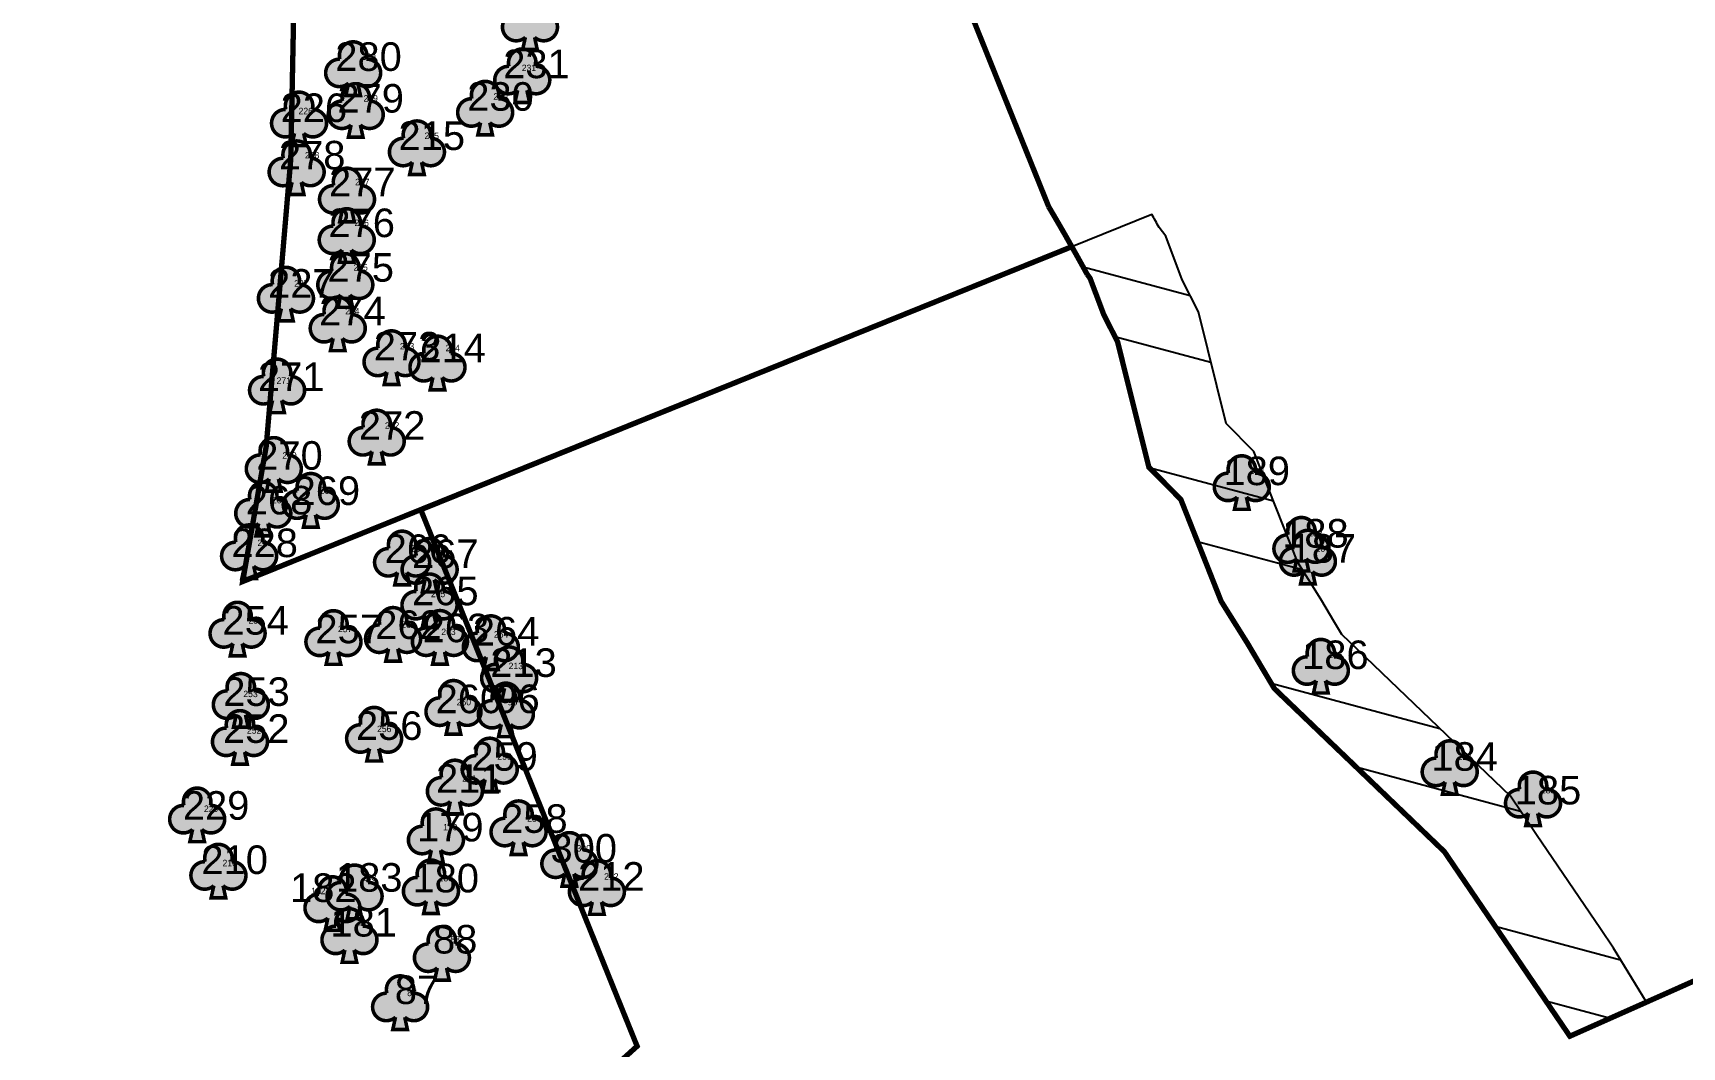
# Model space of a CAD drawing. Extents: x 218895 to 219285, y 629476 to 629827.
# Drawn here: x 219056 to 219171.5, y 629677.9 to 629748.9 of the extents above; entities that cross this region are included whole.
import ezdxf
from ezdxf.enums import TextEntityAlignment as Align

# ---------------------------------------------------------------- set-up
doc = ezdxf.new("R2010")
doc.units = 0
doc.header["$MEASUREMENT"] = 0
doc.linetypes.add('KB', pattern=[11, 7, -1.5, 1, -1.5])
for name, color, linetype in [('HEB_ENTITY', 130, 'Continuous'), ('LIKB', 242, 'KB'), ('PSPECIAL', 7, 'Continuous'), ('stxt', 7, 'Continuous'), ('Symbols', 7, 'Continuous')]:
    doc.layers.add(name, color=color, linetype=linetype)
doc.styles.add('MAVAT_ADP_STYLE', font='arial.ttf')
doc.styles.add('mvt-hebtxt', font='hebtxt')

# ---------------------------------------------------------------- blocks, each defined once
blk = doc.blocks.new('tshimur')
at = {"layer": 'Symbols'}
h = blk.add_hatch(color=22, dxfattribs=at)
edge = h.paths.add_edge_path()
edge.add_arc((-0.15, 3.89), 3.85, 344.6954, 555.3046)
edge.add_arc((-4.02, -0.97), 3.85, 87.7545, 311.9945)
edge.add_line((-1.44, -3.83), (-2.2, -7.26))
edge.add_line((-2.2, -7.26), (1.89, -7.26))
edge.add_line((1.89, -7.26), (1.14, -3.83))
edge.add_arc((3.71, -0.97), 3.85, 228.0055, 452.2455)
at = {"layer": 'Symbols', "const_width": 1}
blk.add_lwpolyline([(3.56, 2.88, 1.310423), (-3.87, 2.88, 1.485915), (-1.44, -3.83), (-2.2, -7.26), (1.89, -7.26), (1.14, -3.83, 1.485915)], format="xyb", close=True, dxfattribs=at)
blk = doc.blocks.new('takira')
at = {"layer": 'Symbols'}
h = blk.add_hatch(color=50, dxfattribs=at)
edge = h.paths.add_edge_path()
edge.add_arc((-0.15, 3.18), 3.85, 344.6954, 555.3046)
edge.add_arc((-4.02, -1.68), 3.85, 87.7545, 311.9945)
edge.add_line((-1.44, -4.54), (-2.2, -7.98))
edge.add_line((-2.2, -7.98), (1.89, -7.98))
edge.add_line((1.89, -7.98), (1.14, -4.54))
edge.add_arc((3.71, -1.68), 3.85, 228.0055, 452.2455)
at = {"layer": 'Symbols', "const_width": 1}
blk.add_lwpolyline([(3.56, 2.16, 1.310423), (-3.87, 2.16, 1.485915), (-1.44, -4.54), (-2.2, -7.98), (1.89, -7.98), (1.14, -4.54, 1.485915)], format="xyb", close=True, dxfattribs=at)
blk = doc.blocks.new('thaataka')
at = {"layer": 'Symbols'}
h = blk.add_hatch(color=40, dxfattribs=at)
edge = h.paths.add_edge_path()
edge.add_arc((-0.15, 3.33), 3.85, 344.6954, 555.3046)
edge.add_arc((-4.02, -1.53), 3.85, 87.7545, 311.9945)
edge.add_line((-1.44, -4.39), (-2.2, -7.83))
edge.add_line((-2.2, -7.83), (1.89, -7.83))
edge.add_line((1.89, -7.83), (1.14, -4.39))
edge.add_arc((3.71, -1.53), 3.85, 228.0055, 452.2455)
at = {"layer": 'Symbols', "const_width": 1}
blk.add_lwpolyline([(3.56, 2.31, 1.310423), (-3.87, 2.31, 1.485915), (-1.44, -4.39), (-2.2, -7.83), (1.89, -7.83), (1.14, -4.39, 1.485915)], format="xyb", close=True, dxfattribs=at)
blk = doc.blocks.new('txt1')
at = {"layer": 'stxt', "style": 'mvt-hebtxt'}
blk.add_attdef('333', text='', height=4.5, dxfattribs=at).set_placement((0, 0), align=Align.MIDDLE)
blk = doc.blocks.new('HEB_ENTITY')
at = {"style": 'MAVAT_ADP_STYLE'}
for tag in ['BLKNAME', 'PROMPT', 'BLKNUM', 'HEIGHT', 'XBASE', 'YBASE', 'WIDTH', 'TAG', 'VAL']:
    blk.add_attdef(tag, text='', height=2, dxfattribs=at).set_placement((0, 0), align=Align.MIDDLE_CENTER)

msp = doc.modelspace()

# ---------------------------------------------------------------- hatches: boundary and pattern name
at = {"layer": 'PSPECIAL'}
h = msp.add_hatch(dxfattribs=at)
h.set_pattern_fill('AMK-ANSI32', color=256, scale=33, angle=120, pattern_type=2)
h.set_pattern_definition([(165, (-252.96, 467.684), (-3.20288568, -11.9533321), []), (165, (-255.876, 472.737), (-3.20288568, -11.9533321), [])])
h.paths.add_polyline_path([(219141.51, 629719.57), (219139.57, 629721.53), (219137.62, 629729.36), (219136.48, 629731.61), (219135.33, 629734.66), (219134.87, 629735.26, 0.001749), (219134.36, 629736.18), (219128.75, 629733.92, -0.003843), (219129.83, 629731.98), (219130.03, 629731.71), (219130.98, 629729.19), (219131.96, 629727.25), (219134.15, 629718.48), (219136.39, 629716.22), (219139.22, 629709.08), (219141.07, 629706.13), (219142.03, 629704.51), (219142.94, 629702.98), (219154.86, 629691.55), (219163.65, 629678.63), (219169.03, 629681.02), (219166.71, 629684.79), (219165.79, 629686.15), (219161.31, 629692.73), (219161.32, 629692.74), (219161.13, 629693.02), (219159.48, 629695.45), (219147.68, 629706.75), (219147.19, 629707.57), (219146.19, 629709.24), (219144.6, 629711.8)])

# ---------------------------------------------------------------- linework, layer by layer
at = {"layer": 'LIKB', "const_width": 0.375, "flags": 128}
for points in [[(219120.96, 629752.02), (219110.17, 629767.08), (219076.58, 629806.86), (219074.84, 629808.91), (219072.33, 629808.2), (219072.75, 629793.96), (219073.2, 629782.1), (219073.36, 629774.84), (219074.42, 629760.02), (219074.02, 629740.05), (219072.3, 629719.94), (219071.08, 629712.93), (219070.65, 629710.47), (219128.75, 629733.92, 0.005626), (219127.13, 629736.72)], [(219181.44, 629666.27), (219175.91, 629679.97), (219175.16, 629681.82), (219174.45, 629683.43), (219173.5, 629683.01), (219169.03, 629681.02), (219163.65, 629678.63), (219154.86, 629691.55), (219142.94, 629702.98), (219142.03, 629704.51), (219141.07, 629706.13), (219139.22, 629709.08), (219136.39, 629716.22), (219134.15, 629718.48), (219131.96, 629727.25), (219130.98, 629729.19), (219130.03, 629731.71), (219129.83, 629731.98, 0.003843), (219128.75, 629733.92), (219083.13, 629715.5), (219085.84, 629708.79), (219096.82, 629681.56), (219098.29, 629677.93), (219095.14, 629675.09), (219062.13, 629641.9), (219056.18, 629636.52), (219071.05, 629599.35), (219078.17, 629602.07), (219100.71, 629611.09), (219123.08, 629620.04), (219145.36, 629628.95), (219148.06, 629630.03), (219148.15, 629630.07), (219173.43, 629640.18), (219179.09, 629642.45), (219189.38, 629646.6), (219189.3, 629646.79), (219188.88, 629647.83)]]:
    msp.add_lwpolyline(points, format="xyb", close=True, dxfattribs=at)
at = {"layer": 'PSPECIAL'}
msp.add_lwpolyline([(219139.57, 629721.53), (219137.62, 629729.36), (219136.48, 629731.61), (219135.33, 629734.66), (219134.87, 629735.26, 0.001749), (219134.36, 629736.18), (219128.75, 629733.92, -0.003843), (219129.83, 629731.98), (219130.03, 629731.71), (219130.98, 629729.19), (219131.96, 629727.25), (219134.15, 629718.48), (219136.39, 629716.22), (219139.22, 629709.08), (219141.07, 629706.13), (219142.03, 629704.51), (219142.94, 629702.98), (219154.86, 629691.55), (219163.65, 629678.63), (219169.03, 629681.02), (219166.71, 629684.79), (219165.79, 629686.15), (219161.31, 629692.73), (219161.32, 629692.74), (219161.13, 629693.02), (219159.48, 629695.45), (219147.68, 629706.75), (219147.19, 629707.57), (219146.19, 629709.24), (219144.6, 629711.8), (219141.51, 629719.57), (219139.57, 629721.53)], format="xyb", close=True, dxfattribs=at)

# ---------------------------------------------------------------- block references
at = {"layer": 'HEB_ENTITY'}
ref = msp.add_blockref('HEB_ENTITY', (219079.47, 629747.23), dxfattribs=dict(at, xscale=0.1, yscale=0.1, zscale=0.1))
ref.add_attrib('VAL', '280', dxfattribs={"layer": '0', "height": 2, "style": 'MAVAT_ADP_STYLE'}).set_placement((219079.47, 629747.23), align=Align.MIDDLE_CENTER)
ref = msp.add_blockref('HEB_ENTITY', (219091.24, 629746.72), dxfattribs=dict(at, xscale=0.1, yscale=0.1, zscale=0.1))
ref.add_attrib('VAL', '231', dxfattribs={"layer": '0', "height": 2, "style": 'MAVAT_ADP_STYLE'}).set_placement((219091.24, 629746.72), align=Align.MIDDLE_CENTER)
ref = msp.add_blockref('HEB_ENTITY', (219075.64, 629743.65), dxfattribs=dict(at, xscale=0.1, yscale=0.1, zscale=0.1))
ref.add_attrib('VAL', '226', dxfattribs={"layer": '0', "height": 2, "style": 'MAVAT_ADP_STYLE'}).set_placement((219075.64, 629743.65), align=Align.MIDDLE_CENTER)
ref = msp.add_blockref('HEB_ENTITY', (219079.62, 629744.31), dxfattribs=dict(at, xscale=0.1, yscale=0.1, zscale=0.1))
ref.add_attrib('VAL', '279', dxfattribs={"layer": '0', "height": 2, "style": 'MAVAT_ADP_STYLE'}).set_placement((219079.62, 629744.31), align=Align.MIDDLE_CENTER)
ref = msp.add_blockref('HEB_ENTITY', (219088.72, 629744.44), dxfattribs=dict(at, xscale=0.1, yscale=0.1, zscale=0.1))
ref.add_attrib('VAL', '230', dxfattribs={"layer": '0', "height": 2, "style": 'MAVAT_ADP_STYLE'}).set_placement((219088.72, 629744.44), align=Align.MIDDLE_CENTER)
ref = msp.add_blockref('HEB_ENTITY', (219083.9, 629741.69), dxfattribs=dict(at, xscale=0.1, yscale=0.1, zscale=0.1))
ref.add_attrib('VAL', '215', dxfattribs={"layer": '0', "height": 2, "style": 'MAVAT_ADP_STYLE'}).set_placement((219083.9, 629741.69), align=Align.MIDDLE_CENTER)
ref = msp.add_blockref('HEB_ENTITY', (219075.52, 629740.33), dxfattribs=dict(at, xscale=0.1, yscale=0.1, zscale=0.1))
ref.add_attrib('VAL', '278', dxfattribs={"layer": '0', "height": 2, "style": 'MAVAT_ADP_STYLE'}).set_placement((219075.52, 629740.33), align=Align.MIDDLE_CENTER)
ref = msp.add_blockref('HEB_ENTITY', (219079.03, 629738.45), dxfattribs=dict(at, xscale=0.1, yscale=0.1, zscale=0.1))
ref.add_attrib('VAL', '277', dxfattribs={"layer": '0', "height": 2, "style": 'MAVAT_ADP_STYLE'}).set_placement((219079.03, 629738.45), align=Align.MIDDLE_CENTER)
ref = msp.add_blockref('HEB_ENTITY', (219078.99, 629735.59), dxfattribs=dict(at, xscale=0.1, yscale=0.1, zscale=0.1))
ref.add_attrib('VAL', '276', dxfattribs={"layer": '0', "height": 2, "style": 'MAVAT_ADP_STYLE'}).set_placement((219078.99, 629735.59), align=Align.MIDDLE_CENTER)
ref = msp.add_blockref('HEB_ENTITY', (219078.92, 629732.47), dxfattribs=dict(at, xscale=0.1, yscale=0.1, zscale=0.1))
ref.add_attrib('VAL', '275', dxfattribs={"layer": '0', "height": 2, "style": 'MAVAT_ADP_STYLE'}).set_placement((219078.92, 629732.47), align=Align.MIDDLE_CENTER)
ref = msp.add_blockref('HEB_ENTITY', (219074.76, 629731.35), dxfattribs=dict(at, xscale=0.1, yscale=0.1, zscale=0.1))
ref.add_attrib('VAL', '227', dxfattribs={"layer": '0', "height": 2, "style": 'MAVAT_ADP_STYLE'}).set_placement((219074.76, 629731.35), align=Align.MIDDLE_CENTER)
ref = msp.add_blockref('HEB_ENTITY', (219078.34, 629729.41), dxfattribs=dict(at, xscale=0.1, yscale=0.1, zscale=0.1))
ref.add_attrib('VAL', '274', dxfattribs={"layer": '0', "height": 2, "style": 'MAVAT_ADP_STYLE'}).set_placement((219078.34, 629729.41), align=Align.MIDDLE_CENTER)
ref = msp.add_blockref('HEB_ENTITY', (219082.17, 629726.95), dxfattribs=dict(at, xscale=0.1, yscale=0.1, zscale=0.1))
ref.add_attrib('VAL', '273', dxfattribs={"layer": '0', "height": 2, "style": 'MAVAT_ADP_STYLE'}).set_placement((219082.17, 629726.95), align=Align.MIDDLE_CENTER)
ref = msp.add_blockref('HEB_ENTITY', (219085.37, 629726.83), dxfattribs=dict(at, xscale=0.1, yscale=0.1, zscale=0.1))
ref.add_attrib('VAL', '214', dxfattribs={"layer": '0', "height": 2, "style": 'MAVAT_ADP_STYLE'}).set_placement((219085.37, 629726.83), align=Align.MIDDLE_CENTER)
ref = msp.add_blockref('HEB_ENTITY', (219074.05, 629724.81), dxfattribs=dict(at, xscale=0.1, yscale=0.1, zscale=0.1))
ref.add_attrib('VAL', '271', dxfattribs={"layer": '0', "height": 2, "style": 'MAVAT_ADP_STYLE'}).set_placement((219074.05, 629724.81), align=Align.MIDDLE_CENTER)
ref = msp.add_blockref('HEB_ENTITY', (219081.12, 629721.4), dxfattribs=dict(at, xscale=0.1, yscale=0.1, zscale=0.1))
ref.add_attrib('VAL', '272', dxfattribs={"layer": '0', "height": 2, "style": 'MAVAT_ADP_STYLE'}).set_placement((219081.12, 629721.4), align=Align.MIDDLE_CENTER)
ref = msp.add_blockref('HEB_ENTITY', (219073.93, 629719.3), dxfattribs=dict(at, xscale=0.1, yscale=0.1, zscale=0.1))
ref.add_attrib('VAL', '270', dxfattribs={"layer": '0', "height": 2, "style": 'MAVAT_ADP_STYLE'}).set_placement((219073.93, 629719.3), align=Align.MIDDLE_CENTER)
ref = msp.add_blockref('HEB_ENTITY', (219141.71, 629718.22), dxfattribs=dict(at, xscale=0.1, yscale=0.1, zscale=0.1))
ref.add_attrib('VAL', '189', dxfattribs={"layer": '0', "height": 2, "style": 'MAVAT_ADP_STYLE'}).set_placement((219141.71, 629718.22), align=Align.MIDDLE_CENTER)
ref = msp.add_blockref('HEB_ENTITY', (219076.55, 629716.83), dxfattribs=dict(at, xscale=0.1, yscale=0.1, zscale=0.1))
ref.add_attrib('VAL', '269', dxfattribs={"layer": '0', "height": 2, "style": 'MAVAT_ADP_STYLE'}).set_placement((219076.55, 629716.83), align=Align.MIDDLE_CENTER)
ref = msp.add_blockref('HEB_ENTITY', (219073.2, 629716.17), dxfattribs=dict(at, xscale=0.1, yscale=0.1, zscale=0.1))
ref.add_attrib('VAL', '268', dxfattribs={"layer": '0', "height": 2, "style": 'MAVAT_ADP_STYLE'}).set_placement((219073.2, 629716.17), align=Align.MIDDLE_CENTER)
ref = msp.add_blockref('HEB_ENTITY', (219145.82, 629713.85), dxfattribs=dict(at, xscale=0.1, yscale=0.1, zscale=0.1))
ref.add_attrib('VAL', '188', dxfattribs={"layer": '0', "height": 2, "style": 'MAVAT_ADP_STYLE'}).set_placement((219145.82, 629713.85), align=Align.MIDDLE_CENTER)
ref = msp.add_blockref('HEB_ENTITY', (219072.19, 629713.18), dxfattribs=dict(at, xscale=0.1, yscale=0.1, zscale=0.1))
ref.add_attrib('VAL', '228', dxfattribs={"layer": '0', "height": 2, "style": 'MAVAT_ADP_STYLE'}).set_placement((219072.19, 629713.18), align=Align.MIDDLE_CENTER)
ref = msp.add_blockref('HEB_ENTITY', (219082.93, 629712.77), dxfattribs=dict(at, xscale=0.1, yscale=0.1, zscale=0.1))
ref.add_attrib('VAL', '266', dxfattribs={"layer": '0', "height": 2, "style": 'MAVAT_ADP_STYLE'}).set_placement((219082.93, 629712.77), align=Align.MIDDLE_CENTER)
ref = msp.add_blockref('HEB_ENTITY', (219084.85, 629712.42), dxfattribs=dict(at, xscale=0.1, yscale=0.1, zscale=0.1))
ref.add_attrib('VAL', '267', dxfattribs={"layer": '0', "height": 2, "style": 'MAVAT_ADP_STYLE'}).set_placement((219084.85, 629712.42), align=Align.MIDDLE_CENTER)
ref = msp.add_blockref('HEB_ENTITY', (219146.34, 629712.79), dxfattribs=dict(at, xscale=0.1, yscale=0.1, zscale=0.1))
ref.add_attrib('VAL', '187', dxfattribs={"layer": '0', "height": 2, "style": 'MAVAT_ADP_STYLE'}).set_placement((219146.34, 629712.79), align=Align.MIDDLE_CENTER)
ref = msp.add_blockref('HEB_ENTITY', (219084.85, 629709.81), dxfattribs=dict(at, xscale=0.1, yscale=0.1, zscale=0.1))
ref.add_attrib('VAL', '265', dxfattribs={"layer": '0', "height": 2, "style": 'MAVAT_ADP_STYLE'}).set_placement((219084.85, 629709.81), align=Align.MIDDLE_CENTER)
ref = msp.add_blockref('HEB_ENTITY', (219071.56, 629707.75), dxfattribs=dict(at, xscale=0.1, yscale=0.1, zscale=0.1))
ref.add_attrib('VAL', '254', dxfattribs={"layer": '0', "height": 2, "style": 'MAVAT_ADP_STYLE'}).set_placement((219071.56, 629707.75), align=Align.MIDDLE_CENTER)
ref = msp.add_blockref('HEB_ENTITY', (219078.08, 629707.15), dxfattribs=dict(at, xscale=0.1, yscale=0.1, zscale=0.1))
ref.add_attrib('VAL', '257', dxfattribs={"layer": '0', "height": 2, "style": 'MAVAT_ADP_STYLE'}).set_placement((219078.08, 629707.15), align=Align.MIDDLE_CENTER)
ref = msp.add_blockref('HEB_ENTITY', (219082.27, 629707.45), dxfattribs=dict(at, xscale=0.1, yscale=0.1, zscale=0.1))
ref.add_attrib('VAL', '262', dxfattribs={"layer": '0', "height": 2, "style": 'MAVAT_ADP_STYLE'}).set_placement((219082.27, 629707.45), align=Align.MIDDLE_CENTER)
ref = msp.add_blockref('HEB_ENTITY', (219085.59, 629707.22), dxfattribs=dict(at, xscale=0.1, yscale=0.1, zscale=0.1))
ref.add_attrib('VAL', '263', dxfattribs={"layer": '0', "height": 2, "style": 'MAVAT_ADP_STYLE'}).set_placement((219085.59, 629707.22), align=Align.MIDDLE_CENTER)
ref = msp.add_blockref('HEB_ENTITY', (219089.11, 629706.99), dxfattribs=dict(at, xscale=0.1, yscale=0.1, zscale=0.1))
ref.add_attrib('VAL', '264', dxfattribs={"layer": '0', "height": 2, "style": 'MAVAT_ADP_STYLE'}).set_placement((219089.11, 629706.99), align=Align.MIDDLE_CENTER)
ref = msp.add_blockref('HEB_ENTITY', (219147.22, 629705.34), dxfattribs=dict(at, xscale=0.1, yscale=0.1, zscale=0.1))
ref.add_attrib('VAL', '186', dxfattribs={"layer": '0', "height": 2, "style": 'MAVAT_ADP_STYLE'}).set_placement((219147.22, 629705.34), align=Align.MIDDLE_CENTER)
ref = msp.add_blockref('HEB_ENTITY', (219090.33, 629704.79), dxfattribs=dict(at, xscale=0.1, yscale=0.1, zscale=0.1))
ref.add_attrib('VAL', '213', dxfattribs={"layer": '0', "height": 2, "style": 'MAVAT_ADP_STYLE'}).set_placement((219090.33, 629704.79), align=Align.MIDDLE_CENTER)
ref = msp.add_blockref('HEB_ENTITY', (219071.62, 629702.76), dxfattribs=dict(at, xscale=0.1, yscale=0.1, zscale=0.1))
ref.add_attrib('VAL', '253', dxfattribs={"layer": '0', "height": 2, "style": 'MAVAT_ADP_STYLE'}).set_placement((219071.62, 629702.76), align=Align.MIDDLE_CENTER)
ref = msp.add_blockref('HEB_ENTITY', (219086.5, 629702.25), dxfattribs=dict(at, xscale=0.1, yscale=0.1, zscale=0.1))
ref.add_attrib('VAL', '260', dxfattribs={"layer": '0', "height": 2, "style": 'MAVAT_ADP_STYLE'}).set_placement((219086.5, 629702.25), align=Align.MIDDLE_CENTER)
ref = msp.add_blockref('HEB_ENTITY', (219089.91, 629702.26), dxfattribs=dict(at, xscale=0.1, yscale=0.1, zscale=0.1))
ref.add_attrib('VAL', '96', dxfattribs={"layer": '0', "height": 2, "style": 'MAVAT_ADP_STYLE'}).set_placement((219089.91, 629702.26), align=Align.MIDDLE_CENTER)
ref = msp.add_blockref('HEB_ENTITY', (219071.6, 629700.17), dxfattribs=dict(at, xscale=0.1, yscale=0.1, zscale=0.1))
ref.add_attrib('VAL', '252', dxfattribs={"layer": '0', "height": 2, "style": 'MAVAT_ADP_STYLE'}).set_placement((219071.6, 629700.17), align=Align.MIDDLE_CENTER)
ref = msp.add_blockref('HEB_ENTITY', (219080.92, 629700.38), dxfattribs=dict(at, xscale=0.1, yscale=0.1, zscale=0.1))
ref.add_attrib('VAL', '256', dxfattribs={"layer": '0', "height": 2, "style": 'MAVAT_ADP_STYLE'}).set_placement((219080.92, 629700.38), align=Align.MIDDLE_CENTER)
ref = msp.add_blockref('HEB_ENTITY', (219089, 629698.22), dxfattribs=dict(at, xscale=0.1, yscale=0.1, zscale=0.1))
ref.add_attrib('VAL', '259', dxfattribs={"layer": '0', "height": 2, "style": 'MAVAT_ADP_STYLE'}).set_placement((219089, 629698.22), align=Align.MIDDLE_CENTER)
ref = msp.add_blockref('HEB_ENTITY', (219156.28, 629698.22), dxfattribs=dict(at, xscale=0.1, yscale=0.1, zscale=0.1))
ref.add_attrib('VAL', '184', dxfattribs={"layer": '0', "height": 2, "style": 'MAVAT_ADP_STYLE'}).set_placement((219156.28, 629698.22), align=Align.MIDDLE_CENTER)
ref = msp.add_blockref('HEB_ENTITY', (219086.53, 629696.68), dxfattribs=dict(at, xscale=0.1, yscale=0.1, zscale=0.1))
ref.add_attrib('VAL', '211', dxfattribs={"layer": '0', "height": 2, "style": 'MAVAT_ADP_STYLE'}).set_placement((219086.53, 629696.68), align=Align.MIDDLE_CENTER)
ref = msp.add_blockref('HEB_ENTITY', (219068.79, 629694.79), dxfattribs=dict(at, xscale=0.1, yscale=0.1, zscale=0.1))
ref.add_attrib('VAL', '229', dxfattribs={"layer": '0', "height": 2, "style": 'MAVAT_ADP_STYLE'}).set_placement((219068.79, 629694.79), align=Align.MIDDLE_CENTER)
ref = msp.add_blockref('HEB_ENTITY', (219162.12, 629695.86), dxfattribs=dict(at, xscale=0.1, yscale=0.1, zscale=0.1))
ref.add_attrib('VAL', '185', dxfattribs={"layer": '0', "height": 2, "style": 'MAVAT_ADP_STYLE'}).set_placement((219162.12, 629695.86), align=Align.MIDDLE_CENTER)
ref = msp.add_blockref('HEB_ENTITY', (219091.09, 629693.87), dxfattribs=dict(at, xscale=0.1, yscale=0.1, zscale=0.1))
ref.add_attrib('VAL', '258', dxfattribs={"layer": '0', "height": 2, "style": 'MAVAT_ADP_STYLE'}).set_placement((219091.09, 629693.87), align=Align.MIDDLE_CENTER)
ref = msp.add_blockref('HEB_ENTITY', (219085.2, 629693.27), dxfattribs=dict(at, xscale=0.1, yscale=0.1, zscale=0.1))
ref.add_attrib('VAL', '179', dxfattribs={"layer": '0', "height": 2, "style": 'MAVAT_ADP_STYLE'}).set_placement((219085.2, 629693.27), align=Align.MIDDLE_CENTER)
ref = msp.add_blockref('HEB_ENTITY', (219094.55, 629691.79), dxfattribs=dict(at, xscale=0.1, yscale=0.1, zscale=0.1))
ref.add_attrib('VAL', '300', dxfattribs={"layer": '0', "height": 2, "style": 'MAVAT_ADP_STYLE'}).set_placement((219094.55, 629691.79), align=Align.MIDDLE_CENTER)
ref = msp.add_blockref('HEB_ENTITY', (219070.09, 629690.99), dxfattribs=dict(at, xscale=0.1, yscale=0.1, zscale=0.1))
ref.add_attrib('VAL', '210', dxfattribs={"layer": '0', "height": 2, "style": 'MAVAT_ADP_STYLE'}).set_placement((219070.09, 629690.99), align=Align.MIDDLE_CENTER)
ref = msp.add_blockref('HEB_ENTITY', (219076.3, 629689.03), dxfattribs=dict(at, xscale=0.1, yscale=0.1, zscale=0.1))
ref.add_attrib('VAL', '182', dxfattribs={"layer": '0', "height": 2, "style": 'MAVAT_ADP_STYLE'}).set_placement((219076.3, 629689.03), align=Align.MIDDLE_CENTER)
ref = msp.add_blockref('HEB_ENTITY', (219079.52, 629689.75), dxfattribs=dict(at, xscale=0.1, yscale=0.1, zscale=0.1))
ref.add_attrib('VAL', '183', dxfattribs={"layer": '0', "height": 2, "style": 'MAVAT_ADP_STYLE'}).set_placement((219079.52, 629689.75), align=Align.MIDDLE_CENTER)
ref = msp.add_blockref('HEB_ENTITY', (219084.88, 629689.7), dxfattribs=dict(at, xscale=0.1, yscale=0.1, zscale=0.1))
ref.add_attrib('VAL', '180', dxfattribs={"layer": '0', "height": 2, "style": 'MAVAT_ADP_STYLE'}).set_placement((219084.88, 629689.7), align=Align.MIDDLE_CENTER)
ref = msp.add_blockref('HEB_ENTITY', (219096.48, 629689.82), dxfattribs=dict(at, xscale=0.1, yscale=0.1, zscale=0.1))
ref.add_attrib('VAL', '212', dxfattribs={"layer": '0', "height": 2, "style": 'MAVAT_ADP_STYLE'}).set_placement((219096.48, 629689.82), align=Align.MIDDLE_CENTER)
ref = msp.add_blockref('HEB_ENTITY', (219079.13, 629686.61), dxfattribs=dict(at, xscale=0.1, yscale=0.1, zscale=0.1))
ref.add_attrib('VAL', '181', dxfattribs={"layer": '0', "height": 2, "style": 'MAVAT_ADP_STYLE'}).set_placement((219079.13, 629686.61), align=Align.MIDDLE_CENTER)
ref = msp.add_blockref('HEB_ENTITY', (219085.54, 629685.42), dxfattribs=dict(at, xscale=0.1, yscale=0.1, zscale=0.1))
ref.add_attrib('VAL', '88', dxfattribs={"layer": '0', "height": 2, "style": 'MAVAT_ADP_STYLE'}).set_placement((219085.54, 629685.42), align=Align.MIDDLE_CENTER)
ref = msp.add_blockref('HEB_ENTITY', (219082.86, 629681.88), dxfattribs=dict(at, xscale=0.1, yscale=0.1, zscale=0.1))
ref.add_attrib('VAL', '87', dxfattribs={"layer": '0', "height": 2, "style": 'MAVAT_ADP_STYLE'}).set_placement((219082.86, 629681.88), align=Align.MIDDLE_CENTER)
at = {"layer": 'stxt'}
ref = msp.add_blockref('txt1', (219078.86, 629746.94), dxfattribs=dict(at, xscale=0.1, yscale=0.1, zscale=0.1))
ref.add_attrib('333', '280', dxfattribs={"height": 0.45, "style": 'mvt-hebtxt'}).set_placement((219079.47, 629747.23), align=Align.MIDDLE)
at = {"layer": 'stxt', "xscale": 0.1, "yscale": 0.1, "zscale": 0.1}
for p, values in [((219090.71, 629746.44), {'333': '231'}), ((219075.07, 629743.42), {'333': '226'}), ((219073.53, 629724.54), {'333': '271'}), ((219084.34, 629709.6), {'333': '265'}), ((219077.83, 629707.15), {'333': '257'}), ((219085.07, 629706.95), {'333': '263'}), ((219088.76, 629706.77), {'333': '264'}), ((219089.79, 629704.56), {'333': '213'}), ((219071.2, 629702.6), {'333': '253'}), ((219086.15, 629702.03), {'333': '260'}), ((219089.56, 629702.03), {'333': '96'}), ((219080.57, 629700.15), {'333': '256'}), ((219071.45, 629700.04), {'333': '252'}), ((219068.44, 629694.56), {'333': '229'}), ((219069.74, 629690.76), {'333': '210'}), ((219075.95, 629688.8), {'333': '182'}), ((219082.51, 629681.66), {'333': '87'})]:
    msp.add_blockref('txt1', p, dxfattribs=at).add_auto_attribs(values)
at = {"layer": 'stxt'}
ref = msp.add_blockref('txt1', (219079.04, 629744.01), dxfattribs=dict(at, xscale=0.1, yscale=0.1, zscale=0.1))
ref.add_attrib('333', '279', dxfattribs={"height": 0.45, "style": 'mvt-hebtxt'}).set_placement((219079.62, 629744.31), align=Align.MIDDLE)
ref = msp.add_blockref('txt1', (219088.12, 629744.17), dxfattribs=dict(at, xscale=0.1, yscale=0.1, zscale=0.1))
ref.add_attrib('333', '230', dxfattribs={"height": 0.45, "style": 'mvt-hebtxt'}).set_placement((219088.72, 629744.44), align=Align.MIDDLE)
ref = msp.add_blockref('txt1', (219083.33, 629741.4), dxfattribs=dict(at, xscale=0.1, yscale=0.1, zscale=0.1))
ref.add_attrib('333', '215', dxfattribs={"height": 0.45, "style": 'mvt-hebtxt'}).set_placement((219083.9, 629741.69), align=Align.MIDDLE)
ref = msp.add_blockref('txt1', (219074.9, 629740), dxfattribs=dict(at, xscale=0.1, yscale=0.1, zscale=0.1))
ref.add_attrib('333', '278', dxfattribs={"height": 0.45, "style": 'mvt-hebtxt'}).set_placement((219075.52, 629740.33), align=Align.MIDDLE)
ref = msp.add_blockref('txt1', (219078.43, 629738.09), dxfattribs=dict(at, xscale=0.1, yscale=0.1, zscale=0.1))
ref.add_attrib('333', '277', dxfattribs={"height": 0.45, "style": 'mvt-hebtxt'}).set_placement((219079.03, 629738.45), align=Align.MIDDLE)
ref = msp.add_blockref('txt1', (219078.41, 629735.25), dxfattribs=dict(at, xscale=0.1, yscale=0.1, zscale=0.1))
ref.add_attrib('333', '276', dxfattribs={"height": 0.45, "style": 'mvt-hebtxt'}).set_placement((219078.99, 629735.59), align=Align.MIDDLE)
ref = msp.add_blockref('txt1', (219078.31, 629732.1), dxfattribs=dict(at, xscale=0.1, yscale=0.1, zscale=0.1))
ref.add_attrib('333', '275', dxfattribs={"height": 0.45, "style": 'mvt-hebtxt'}).set_placement((219078.92, 629732.47), align=Align.MIDDLE)
ref = msp.add_blockref('txt1', (219074.15, 629730.97), dxfattribs=dict(at, xscale=0.1, yscale=0.1, zscale=0.1))
ref.add_attrib('333', '227', dxfattribs={"height": 0.45, "style": 'mvt-hebtxt'}).set_placement((219074.76, 629731.35), align=Align.MIDDLE)
ref = msp.add_blockref('txt1', (219077.78, 629729.06), dxfattribs=dict(at, xscale=0.1, yscale=0.1, zscale=0.1))
ref.add_attrib('333', '274', dxfattribs={"height": 0.45, "style": 'mvt-hebtxt'}).set_placement((219078.34, 629729.41), align=Align.MIDDLE)
ref = msp.add_blockref('txt1', (219081.55, 629726.7), dxfattribs=dict(at, xscale=0.1, yscale=0.1, zscale=0.1))
ref.add_attrib('333', '273', dxfattribs={"height": 0.45, "style": 'mvt-hebtxt'}).set_placement((219082.17, 629726.95), align=Align.MIDDLE)
ref = msp.add_blockref('txt1', (219084.77, 629726.29), dxfattribs=dict(at, xscale=0.1, yscale=0.1, zscale=0.1))
ref.add_attrib('333', '214', dxfattribs={"height": 0.45, "style": 'mvt-hebtxt'}).set_placement((219085.37, 629726.83), align=Align.MIDDLE)
ref = msp.add_blockref('txt1', (219080.51, 629721.14), dxfattribs=dict(at, xscale=0.1, yscale=0.1, zscale=0.1))
ref.add_attrib('333', '272', dxfattribs={"height": 0.45, "style": 'mvt-hebtxt'}).set_placement((219081.12, 629721.4), align=Align.MIDDLE)
ref = msp.add_blockref('txt1', (219073.3, 629719.04), dxfattribs=dict(at, xscale=0.1, yscale=0.1, zscale=0.1))
ref.add_attrib('333', '270', dxfattribs={"height": 0.45, "style": 'mvt-hebtxt'}).set_placement((219073.93, 629719.3), align=Align.MIDDLE)
ref = msp.add_blockref('txt1', (219141.13, 629717.95), dxfattribs=dict(at, xscale=0.1, yscale=0.1, zscale=0.1))
ref.add_attrib('333', '189', dxfattribs={"height": 0.45, "style": 'mvt-hebtxt'}).set_placement((219141.71, 629718.22), align=Align.MIDDLE)
ref = msp.add_blockref('txt1', (219075.89, 629716.53), dxfattribs=dict(at, xscale=0.1, yscale=0.1, zscale=0.1))
ref.add_attrib('333', '269', dxfattribs={"height": 0.45, "style": 'mvt-hebtxt'}).set_placement((219076.55, 629716.83), align=Align.MIDDLE)
ref = msp.add_blockref('txt1', (219072.56, 629715.92), dxfattribs=dict(at, xscale=0.1, yscale=0.1, zscale=0.1))
ref.add_attrib('333', '268', dxfattribs={"height": 0.45, "style": 'mvt-hebtxt'}).set_placement((219073.2, 629716.17), align=Align.MIDDLE)
ref = msp.add_blockref('txt1', (219071.57, 629712.93), dxfattribs=dict(at, xscale=0.1, yscale=0.1, zscale=0.1))
ref.add_attrib('333', '228', dxfattribs={"height": 0.45, "style": 'mvt-hebtxt'}).set_placement((219072.19, 629713.18), align=Align.MIDDLE)
ref = msp.add_blockref('txt1', (219145.31, 629713.35), dxfattribs=dict(at, xscale=0.1, yscale=0.1, zscale=0.1))
ref.add_attrib('333', '188', dxfattribs={"height": 0.45, "style": 'mvt-hebtxt'}).set_placement((219145.82, 629713.85), align=Align.MIDDLE)
ref = msp.add_blockref('txt1', (219082.29, 629712.49), dxfattribs=dict(at, xscale=0.1, yscale=0.1, zscale=0.1))
ref.add_attrib('333', '266', dxfattribs={"height": 0.45, "style": 'mvt-hebtxt'}).set_placement((219082.93, 629712.77), align=Align.MIDDLE)
ref = msp.add_blockref('txt1', (219084.22, 629712.16), dxfattribs=dict(at, xscale=0.1, yscale=0.1, zscale=0.1))
ref.add_attrib('333', '267', dxfattribs={"height": 0.45, "style": 'mvt-hebtxt'}).set_placement((219084.85, 629712.42), align=Align.MIDDLE)
ref = msp.add_blockref('txt1', (219145.7, 629712.41), dxfattribs=dict(at, xscale=0.1, yscale=0.1, zscale=0.1))
ref.add_attrib('333', '187', dxfattribs={"height": 0.45, "style": 'mvt-hebtxt'}).set_placement((219146.34, 629712.79), align=Align.MIDDLE)
ref = msp.add_blockref('txt1', (219070.86, 629707.52), dxfattribs=dict(at, xscale=0.1, yscale=0.1, zscale=0.1))
ref.add_attrib('333', '254', dxfattribs={"height": 0.45, "style": 'mvt-hebtxt'}).set_placement((219071.56, 629707.75), align=Align.MIDDLE)
ref = msp.add_blockref('txt1', (219081.66, 629707.14), dxfattribs=dict(at, xscale=0.1, yscale=0.1, zscale=0.1))
ref.add_attrib('333', '262', dxfattribs={"height": 0.45, "style": 'mvt-hebtxt'}).set_placement((219082.27, 629707.45), align=Align.MIDDLE)
ref = msp.add_blockref('txt1', (219146.68, 629704.99), dxfattribs=dict(at, xscale=0.1, yscale=0.1, zscale=0.1))
ref.add_attrib('333', '186', dxfattribs={"height": 0.45, "style": 'mvt-hebtxt'}).set_placement((219147.22, 629705.34), align=Align.MIDDLE)
ref = msp.add_blockref('txt1', (219088.49, 629697.76), dxfattribs=dict(at, xscale=0.1, yscale=0.1, zscale=0.1))
ref.add_attrib('333', '259', dxfattribs={"height": 0.45, "style": 'mvt-hebtxt'}).set_placement((219089, 629698.22), align=Align.MIDDLE)
ref = msp.add_blockref('txt1', (219155.7, 629697.89), dxfattribs=dict(at, xscale=0.1, yscale=0.1, zscale=0.1))
ref.add_attrib('333', '184', dxfattribs={"height": 0.45, "style": 'mvt-hebtxt'}).set_placement((219156.28, 629698.22), align=Align.MIDDLE)
ref = msp.add_blockref('txt1', (219085.99, 629696.24), dxfattribs=dict(at, xscale=0.1, yscale=0.1, zscale=0.1))
ref.add_attrib('333', '211', dxfattribs={"height": 0.45, "style": 'mvt-hebtxt'}).set_placement((219086.53, 629696.68), align=Align.MIDDLE)
ref = msp.add_blockref('txt1', (219161.54, 629695.52), dxfattribs=dict(at, xscale=0.1, yscale=0.1, zscale=0.1))
ref.add_attrib('333', '185', dxfattribs={"height": 0.45, "style": 'mvt-hebtxt'}).set_placement((219162.12, 629695.86), align=Align.MIDDLE)
ref = msp.add_blockref('txt1', (219090.55, 629693.44), dxfattribs=dict(at, xscale=0.1, yscale=0.1, zscale=0.1))
ref.add_attrib('333', '258', dxfattribs={"height": 0.45, "style": 'mvt-hebtxt'}).set_placement((219091.09, 629693.87), align=Align.MIDDLE)
ref = msp.add_blockref('txt1', (219084.66, 629692.84), dxfattribs=dict(at, xscale=0.1, yscale=0.1, zscale=0.1))
ref.add_attrib('333', '179', dxfattribs={"height": 0.45, "style": 'mvt-hebtxt'}).set_placement((219085.2, 629693.27), align=Align.MIDDLE)
ref = msp.add_blockref('txt1', (219094.01, 629691.35), dxfattribs=dict(at, xscale=0.1, yscale=0.1, zscale=0.1))
ref.add_attrib('333', '300', dxfattribs={"height": 0.45, "style": 'mvt-hebtxt'}).set_placement((219094.55, 629691.79), align=Align.MIDDLE)
ref = msp.add_blockref('txt1', (219095.94, 629689.38), dxfattribs=dict(at, xscale=0.1, yscale=0.1, zscale=0.1))
ref.add_attrib('333', '212', dxfattribs={"height": 0.45, "style": 'mvt-hebtxt'}).set_placement((219096.48, 629689.82), align=Align.MIDDLE)
ref = msp.add_blockref('txt1', (219078.96, 629689.25), dxfattribs=dict(at, xscale=0.1, yscale=0.1, zscale=0.1))
ref.add_attrib('333', '183', dxfattribs={"height": 0.45, "style": 'mvt-hebtxt'}).set_placement((219079.52, 629689.75), align=Align.MIDDLE)
ref = msp.add_blockref('txt1', (219084.34, 629689.27), dxfattribs=dict(at, xscale=0.1, yscale=0.1, zscale=0.1))
ref.add_attrib('333', '180', dxfattribs={"height": 0.45, "style": 'mvt-hebtxt'}).set_placement((219084.88, 629689.7), align=Align.MIDDLE)
ref = msp.add_blockref('txt1', (219078.6, 629686.19), dxfattribs=dict(at, xscale=0.1, yscale=0.1, zscale=0.1))
ref.add_attrib('333', '181', dxfattribs={"height": 0.45, "style": 'mvt-hebtxt'}).set_placement((219079.13, 629686.61), align=Align.MIDDLE)
ref = msp.add_blockref('txt1', (219085.08, 629684.94), dxfattribs=dict(at, xscale=0.1, yscale=0.1, zscale=0.1))
ref.add_attrib('333', '88', dxfattribs={"height": 0.45, "style": 'mvt-hebtxt'}).set_placement((219085.54, 629685.42), align=Align.MIDDLE)
at = {"layer": 'Symbols', "xscale": 0.25, "yscale": 0.25, "zscale": 0.25}
for name, p in [('takira', (219090.82, 629749.72)), ('takira', (219078.43, 629746.51)), ('takira', (219090.28, 629746.01)), ('takira', (219087.68, 629743.74)), ('takira', (219074.64, 629742.99)), ('takira', (219078.61, 629743.58)), ('takira', (219082.9, 629740.97)), ('takira', (219074.47, 629739.57)), ('takira', (219078, 629737.66)), ('takira', (219077.98, 629734.82)), ('takira', (219077.88, 629731.67)), ('tshimur', (219073.72, 629730.54)), ('takira', (219077.35, 629728.63)), ('takira', (219081.12, 629726.27)), ('thaataka', (219084.34, 629725.86)), ('tshimur', (219073.1, 629724.11)), ('takira', (219080.08, 629720.71)), ('tshimur', (219072.87, 629718.61)), ('takira', (219140.7, 629717.52)), ('tshimur', (219075.46, 629716.1)), ('tshimur', (219072.13, 629715.49)), ('tshimur', (219071.14, 629712.5)), ('tshimur', (219144.88, 629713.02)), ('tshimur', (219081.86, 629712.06)), ('takira', (219083.79, 629711.73)), ('tshimur', (219145.33, 629712.12)), ('tshimur', (219083.78, 629709.06)), ('tshimur', (219070.33, 629707.08)), ('tshimur', (219077.05, 629706.49)), ('tshimur', (219081.23, 629706.71)), ('tshimur', (219084.51, 629706.5)), ('takira', (219088.08, 629706.31)), ('takira', (219146.24, 629704.66)), ('takira', (219089.36, 629704.13)), ('tshimur', (219070.56, 629702.09)), ('tshimur', (219085.46, 629701.6)), ('takira', (219089.13, 629701.6)), ('tshimur', (219079.9, 629699.72)), ('tshimur', (219070.5, 629699.49)), ('tshimur', (219088, 629697.56)), ('takira', (219155.27, 629697.56)), ('tshimur', (219085.56, 629696.02)), ('tshimur', (219161.11, 629695.19)), ('tshimur', (219067.5, 629694.07)), ('tshimur', (219084.23, 629692.61)), ('tshimur', (219090.02, 629693.17)), ('takira', (219093.58, 629691.13)), ('tshimur', (219068.99, 629690.13)), ('thaataka', (219078.53, 629688.82)), ('tshimur', (219083.88, 629689.03)), ('takira', (219095.51, 629689.16)), ('thaataka', (219076.98, 629688)), ('thaataka', (219078.17, 629685.76)), ('thaataka', (219084.65, 629684.51)), ('thaataka', (219081.72, 629681.06))]:
    msp.add_blockref(name, p, dxfattribs=at)

doc.saveas('drawing.dxf')
